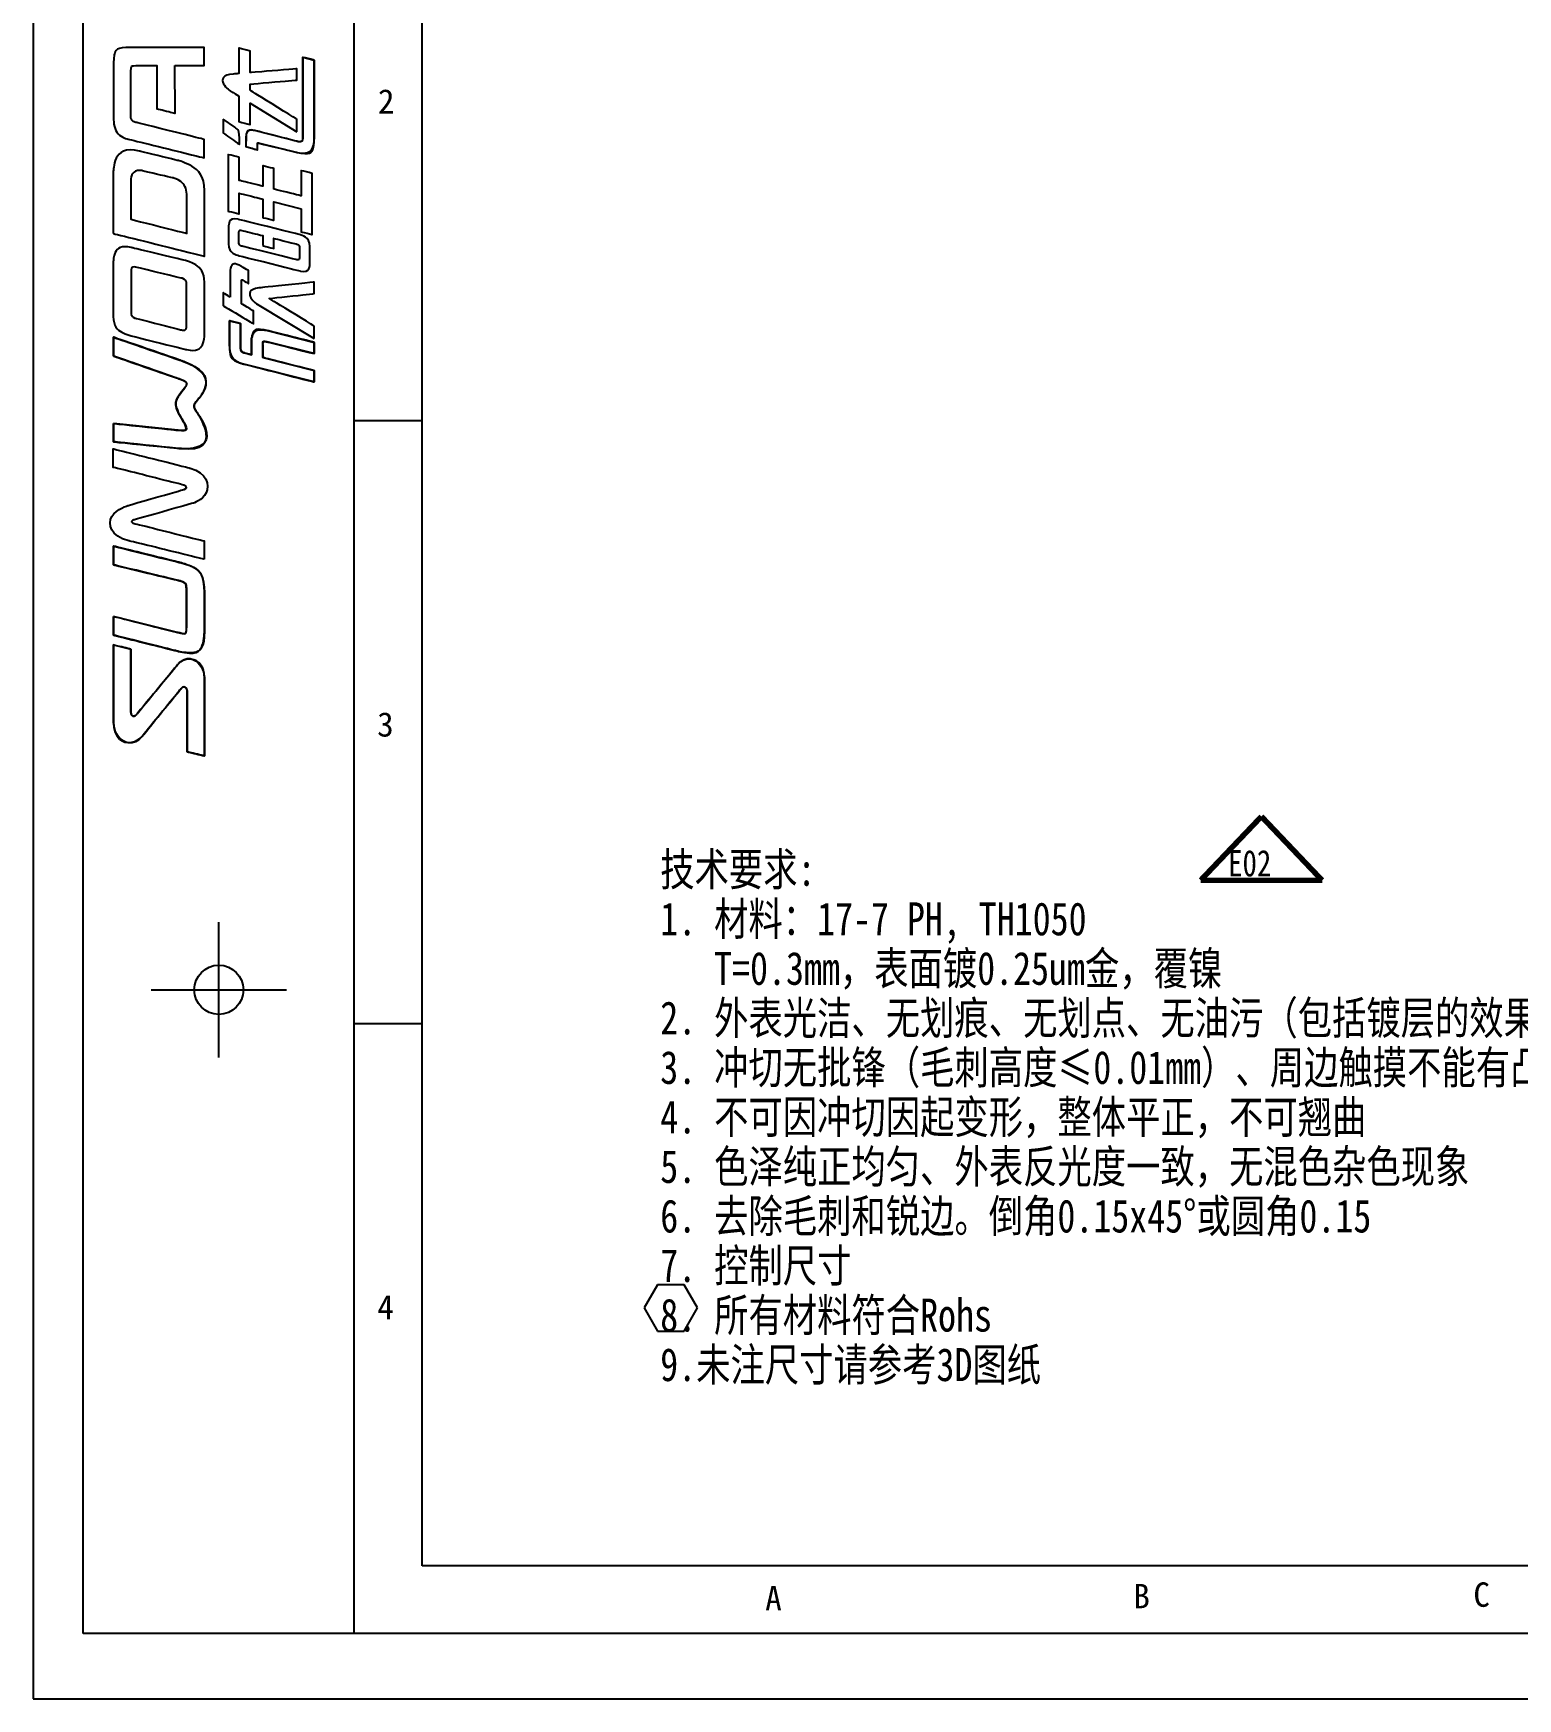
# Model space of a CAD drawing. Header units: millimetres. Extents: x 0 to 297, y 0 to 210.
# Drawn here: x 0 to 112.4, y 0 to 126.1 of the extents above; entities that cross this region are included whole.
import ezdxf

# ---------------------------------------------------------------- set-up
doc = ezdxf.new("R2010")
doc.units = ezdxf.units.MM
doc.header["$LTSCALE"] = 16.335
doc.layers.get('0').update_dxf_attribs({"linetype": 'CONTINUOUS'})
doc.styles.get("Standard").update_dxf_attribs({"font": 'txt', "width": 0.8})
doc.styles.add('TEXTSTYLE_2', font='txt')

# ---------------------------------------------------------------- blocks, each defined once
blk = doc.blocks.new('SYMBOL_0_BL0', base_point=(48.63, 36.58))
at = {"color": 2, "linetype": 'Continuous'}
for p, q in [((47.62, 38.33), (46.61, 36.58)), ((49.64, 38.33), (47.62, 38.33)), ((50.65, 36.58), (49.64, 38.33)), ((46.61, 36.58), (47.62, 34.83)), ((49.64, 34.83), (50.65, 36.58)), ((47.62, 34.83), (49.64, 34.83))]:
    blk.add_line(p, q, dxfattribs=at)
blk = doc.blocks.new('SYMBOL_12_BL1', base_point=(93.02, 64.39))
at = {"color": 6, "linetype": 'Continuous', "const_width": 0.415}
for points in [[(93.02, 66.81), (88.42, 61.98)], [(93.02, 66.81), (97.62, 61.97)], [(88.42, 61.98), (97.62, 61.97)]]:
    blk.add_lwpolyline(points, dxfattribs=at)
at = {"color": 2, "linetype": 'Continuous', "width": 0.8}
blk.add_text('E02', height=2, dxfattribs=at).set_placement((90.5, 62.27))

msp = doc.modelspace()

# ---------------------------------------------------------------- linework, layer by layer
at = {"color": 3, "linetype": 'Continuous'}
for p, q in [((0, 209.996), (0, 0)), ((3.787, 4.935), (3.787, 205.065)), ((24.314, 4.935), (24.314, 205.065)), ((29.445, 10.066), (29.445, 199.934)), ((24.314, 96.789), (29.445, 96.789)), ((24.314, 51.119), (29.445, 51.119)), ((288.075, 10.066), (29.445, 10.066)), ((293.207, 4.935), (3.787, 4.935)), ((0, 0), (296.995, 0))]:
    msp.add_line(p, q, dxfattribs=at)
at = {"color": 9, "linetype": 'Continuous'}
for p, q in [((20.409, 118.163), (20.411, 124.304)), ((20.411, 124.304), (21.274, 124.088)), ((21.274, 124.088), (21.272, 118.112)), ((20.001, 117.928), (16.848, 118.733)), ((16.11, 118.332), (16.109, 117.533)), ((16.109, 117.533), (16.972, 117.297)), ((16.972, 117.297), (16.972, 117.619)), ((17.126, 117.789), (20.018, 117.091)), ((14.855, 102.417), (14.855, 104.341)), ((14.855, 104.341), (15.694, 104.131)), ((15.694, 104.131), (15.694, 102.352)), ((16.816, 103.557), (16.815, 103.556)), ((17.705, 103.608), (17.688, 103.612)), ((17.711, 103.606), (21.281, 102.714)), ((14.855, 102.877), (14.856, 102.45)), ((15.694, 102.351), (15.694, 103.242)), ((16.523, 101.78), (16.523, 102.767)), ((16.535, 102.988), (16.535, 102.984)), ((17.38, 102.552), (17.38, 101.562)), ((17.617, 102.771), (17.625, 102.769)), ((21.281, 101.857), (17.619, 102.771)), ((21.281, 102.714), (21.281, 101.857)), ((14.886, 102.055), (14.886, 102.054)), ((15.764, 102.069), (15.764, 102.069)), ((21.281, 99.714), (15.949, 101.068)), ((16.01, 101.91), (16.523, 101.78)), ((16.523, 101.778), (16.022, 101.907)), ((16.523, 101.779), (16.523, 101.778)), ((17.38, 101.562), (17.379, 101.562)), ((17.38, 101.562), (21.281, 100.571)), ((21.281, 100.571), (19.331, 101.067)), ((21.017, 101.923), (21.281, 101.857)), ((21.281, 100.571), (21.281, 99.714))]:
    msp.add_line(p, q, dxfattribs=at)
at = {"color": 7, "linetype": 'Continuous'}
for p, q in [((14.05, 48.553), (14.05, 58.816)), ((8.919, 53.684), (19.182, 53.684))]:
    msp.add_line(p, q, dxfattribs=at)
msp.add_circle((14.05, 53.684), 1.866, dxfattribs=at)
at = {"color": 9, "linetype": 'Continuous'}
for centre, radius, start, end in [((17.173, 103.085), 0.594, 139.66225, 143.10064), ((17.128, 103.112), 0.544, 125.1894, 138.73923), ((17.173, 103.005), 0.659, 109.42874, 110.98401), ((17.235, 102.753), 0.919, 97.65823, 99.55478), ((17.254, 102.469), 1.204, 88.94531, 89.25315), ((17.172, 101.744), 1.934, 80.53766, 81.35141), ((17.869, 102.457), 3.014, 180.12889, 182.75688), ((17.567, 102.891), 1.036, 162.96495, 165.0366), ((17.35, 102.974), 0.803, 151.20528, 156.23547), ((17.8, 102.582), 0.418, 171.25697, 172.39567), ((17.505, 102.675), 0.106, 135.16788, 137.30472), ((17.507, 102.666), 0.115, 110.27504, 111.63489), ((16.956, 98.383), 4.438, 81.43358, 81.64686), ((15.836, 102.114), 0.936, 215.27188, 215.62811), ((15.858, 102.122), 0.958, 215.27416, 224.45046), ((15.924, 102.188), 1.051, 224.50347, 225.9352), ((15.977, 102.25), 1.133, 234.15961, 234.73105), ((16.076, 102.432), 1.34, 243.38865, 244.13305), ((16.047, 102.259), 0.341, 229.04092, 229.30282), ((16.059, 102.272), 0.359, 229.19612, 244.59426), ((16.1, 102.344), 0.442, 243.8035, 244.14204)]:
    msp.add_arc(centre, radius, start, end, dxfattribs=at)
at = {"color": 1, "linetype": 'Continuous'}
for points, knots in [([(10.728, 123.672), (10.728, 123.672), (10.742, 120.063), (10.742, 120.063), (10.742, 120.063), (10.742, 120.063), (9.365, 120.407), (9.365, 120.407), (9.365, 120.407), (9.365, 120.407), (9.35, 123.672), (9.35, 123.672), (9.35, 123.672), (9.35, 123.672), (7.851, 123.672), (7.851, 123.672), (7.851, 123.672), (7.558, 123.672), (7.392, 123.633), (7.392, 123.252), (7.392, 123.252), (7.392, 123.252), (7.392, 119.992), (7.392, 119.992), (7.392, 119.992), (7.392, 119.697), (7.416, 119.463), (7.766, 119.375), (7.766, 119.375), (7.766, 119.375), (12.953, 118.079), (12.953, 118.079), (12.953, 118.079), (12.953, 118.079), (12.953, 116.686), (12.953, 116.686), (12.953, 116.686), (12.953, 116.686), (7.154, 118.111), (7.154, 118.111), (7.154, 118.111), (6.228, 118.338), (6.072, 119.259), (6.072, 119.775), (6.072, 119.775), (6.072, 119.775), (6.072, 123.602), (6.072, 123.602), (6.072, 123.602), (6.072, 124.635), (6.326, 125.054), (7.363, 125.054), (7.363, 125.054), (7.363, 125.054), (12.953, 125.054), (12.953, 125.054), (12.953, 125.054), (12.953, 125.054), (12.953, 123.672), (12.953, 123.672), (12.953, 123.672), (12.953, 123.672), (10.728, 123.672), (10.728, 123.672)], [0, 0, 0, 0, 0.0625, 0.0625, 0.0625, 0.09375, 0.125, 0.125, 0.125, 0.15625, 0.1875, 0.1875, 0.1875, 0.21875, 0.25, 0.25, 0.25, 0.28125, 0.3125, 0.3125, 0.3125, 0.34375, 0.375, 0.375, 0.375, 0.40625, 0.4375, 0.4375, 0.4375, 0.46875, 0.5, 0.5, 0.5, 0.53125, 0.5625, 0.5625, 0.5625, 0.59375, 0.625, 0.625, 0.625, 0.65625, 0.6875, 0.6875, 0.6875, 0.71875, 0.75, 0.75, 0.75, 0.78125, 0.8125, 0.8125, 0.8125, 0.84375, 0.875, 0.875, 0.875, 0.90625, 0.9375, 0.9375, 0.9375, 0.96875, 1, 1, 1, 1]), ([(6.059, 110.957), (6.059, 110.957), (6.059, 115.654), (6.059, 115.654), (6.059, 115.654), (6.059, 116.745), (6.959, 117.459), (8.049, 117.193), (8.049, 117.193), (8.049, 117.193), (10.967, 116.48), (10.967, 116.48), (10.967, 116.48), (12.056, 116.215), (12.957, 115.31), (12.957, 114.219), (12.957, 114.219), (12.957, 114.219), (12.957, 109.234), (12.957, 109.234), (12.957, 109.234), (12.957, 109.234), (6.059, 110.957), (6.059, 110.957)], [0, 0, 0, 0, 0.1666667, 0.1666667, 0.1666667, 0.25, 0.3333333, 0.3333333, 0.3333333, 0.4166667, 0.5, 0.5, 0.5, 0.5833333, 0.6666667, 0.6666667, 0.6666667, 0.75, 0.8333333, 0.8333333, 0.8333333, 0.9166667, 1, 1, 1, 1]), ([(7.391, 115.093), (7.391, 115.536), (7.757, 115.821), (8.2, 115.718), (8.2, 115.718), (8.2, 115.718), (10.604, 115.16), (10.604, 115.16), (10.604, 115.16), (11.21, 115.02), (11.625, 114.377), (11.625, 113.935), (11.625, 113.935), (11.625, 113.935), (11.625, 110.966), (11.625, 110.966), (11.625, 110.966), (11.625, 110.966), (7.391, 112.032), (7.391, 112.032), (7.391, 112.032), (7.391, 112.032), (7.391, 115.093), (7.391, 115.093)], [0, 0, 0, 0, 0.1666667, 0.1666667, 0.1666667, 0.25, 0.3333333, 0.3333333, 0.3333333, 0.4166667, 0.5, 0.5, 0.5, 0.5833333, 0.6666667, 0.6666667, 0.6666667, 0.75, 0.8333333, 0.8333333, 0.8333333, 0.9166667, 1, 1, 1, 1]), ([(6.061, 104.681), (6.061, 104.681), (6.061, 108.853), (6.061, 108.853), (6.061, 108.853), (6.061, 109.595), (6.668, 110.07), (7.409, 109.892), (7.409, 109.892), (7.409, 109.892), (11.611, 108.888), (11.611, 108.888), (11.611, 108.888), (12.353, 108.711), (12.959, 108.012), (12.959, 107.27), (12.959, 107.27), (12.959, 107.27), (12.959, 103.203), (12.959, 103.203), (12.959, 103.203), (12.959, 102.462), (12.353, 101.98), (11.611, 102.164), (11.611, 102.164), (11.611, 102.164), (7.409, 103.209), (7.409, 103.209), (7.409, 103.209), (6.667, 103.393), (6.061, 103.939), (6.061, 104.681)], [0, 0, 0, 0, 0.125, 0.125, 0.125, 0.1875, 0.25, 0.25, 0.25, 0.3125, 0.375, 0.375, 0.375, 0.4375, 0.5, 0.5, 0.5, 0.5625, 0.625, 0.625, 0.625, 0.6875, 0.75, 0.75, 0.75, 0.8125, 0.875, 0.875, 0.875, 0.9375, 1, 1, 1, 1]), ([(7.409, 104.955), (7.409, 104.955), (7.409, 108.146), (7.409, 108.146), (7.409, 108.146), (7.409, 108.334), (7.563, 108.455), (7.751, 108.41), (7.751, 108.41), (7.751, 108.41), (11.27, 107.562), (11.27, 107.562), (11.27, 107.562), (11.457, 107.517), (11.612, 107.329), (11.612, 107.141), (11.612, 107.141), (11.612, 107.141), (11.612, 103.91), (11.612, 103.91), (11.612, 103.91), (11.612, 103.722), (11.458, 103.599), (11.27, 103.646), (11.27, 103.646), (11.27, 103.646), (7.751, 104.535), (7.751, 104.535), (7.751, 104.535), (7.563, 104.582), (7.409, 104.767), (7.409, 104.955)], [0, 0, 0, 0, 0.125, 0.125, 0.125, 0.1875, 0.25, 0.25, 0.25, 0.3125, 0.375, 0.375, 0.375, 0.4375, 0.5, 0.5, 0.5, 0.5625, 0.625, 0.625, 0.625, 0.6875, 0.75, 0.75, 0.75, 0.8125, 0.875, 0.875, 0.875, 0.9375, 1, 1, 1, 1]), ([(6.07, 96.571), (6.07, 96.571), (10.94, 96.06), (10.94, 96.06), (10.94, 96.06), (11.369, 96.015), (11.752, 96.039), (11.414, 96.63), (11.414, 96.63), (11.414, 96.63), (11.057, 97.256), (11.057, 97.256), (11.057, 97.256), (10.784, 97.734), (10.746, 98.297), (11.012, 98.657), (11.012, 98.657), (11.012, 98.657), (11.481, 99.292), (11.481, 99.292), (11.481, 99.292), (11.704, 99.593), (11.583, 99.759), (11.066, 99.939), (11.066, 99.939), (11.066, 99.939), (6.07, 101.681), (6.07, 101.681), (6.07, 101.681), (6.07, 101.681), (6.07, 103.101), (6.07, 103.101), (6.07, 103.101), (6.07, 103.101), (11.262, 101.314), (11.262, 101.314), (11.262, 101.314), (12.904, 100.749), (13.359, 99.463), (12.633, 98.586), (12.633, 98.586), (12.633, 98.586), (12.319, 98.206), (12.319, 98.206), (12.319, 98.206), (12.165, 98.019), (12.138, 97.794), (12.33, 97.502), (12.33, 97.502), (12.33, 97.502), (12.586, 97.113), (12.586, 97.113), (12.586, 97.113), (13.459, 95.782), (12.894, 94.493), (11.185, 94.666), (11.185, 94.666), (11.185, 94.666), (6.07, 95.184), (6.07, 95.184), (6.07, 95.184), (6.07, 95.184), (6.07, 96.571), (6.07, 96.571)], [0, 0, 0, 0, 0.0625, 0.0625, 0.0625, 0.09375, 0.125, 0.125, 0.125, 0.15625, 0.1875, 0.1875, 0.1875, 0.21875, 0.25, 0.25, 0.25, 0.28125, 0.3125, 0.3125, 0.3125, 0.34375, 0.375, 0.375, 0.375, 0.40625, 0.4375, 0.4375, 0.4375, 0.46875, 0.5, 0.5, 0.5, 0.53125, 0.5625, 0.5625, 0.5625, 0.59375, 0.625, 0.625, 0.625, 0.65625, 0.6875, 0.6875, 0.6875, 0.71875, 0.75, 0.75, 0.75, 0.78125, 0.8125, 0.8125, 0.8125, 0.84375, 0.875, 0.875, 0.875, 0.90625, 0.9375, 0.9375, 0.9375, 0.96875, 1, 1, 1, 1]), ([(6.07, 96.571), (6.07, 96.571), (6.07, 95.184), (6.07, 95.184), (6.07, 95.184), (6.07, 95.184), (11.185, 94.666), (11.185, 94.666), (11.185, 94.666), (12.894, 94.493), (13.459, 95.782), (12.586, 97.113), (12.586, 97.113), (12.586, 97.113), (12.33, 97.502), (12.33, 97.502), (12.33, 97.502), (12.138, 97.794), (12.165, 98.019), (12.319, 98.206), (12.319, 98.206), (12.319, 98.206), (12.633, 98.586), (12.633, 98.586), (12.633, 98.586), (13.359, 99.463), (12.904, 100.749), (11.262, 101.314), (11.262, 101.314), (11.262, 101.314), (6.07, 103.101), (6.07, 103.101), (6.07, 103.101), (6.07, 103.101), (6.07, 101.681), (6.07, 101.681), (6.07, 101.681), (6.07, 101.681), (11.066, 99.939), (11.066, 99.939), (11.066, 99.939), (11.583, 99.759), (11.704, 99.593), (11.481, 99.292), (11.481, 99.292), (11.481, 99.292), (11.012, 98.657), (11.012, 98.657), (11.012, 98.657), (10.746, 98.297), (10.784, 97.734), (11.057, 97.256), (11.057, 97.256), (11.057, 97.256), (11.414, 96.63), (11.414, 96.63), (11.414, 96.63), (11.752, 96.039), (11.369, 96.015), (10.94, 96.06), (10.94, 96.06), (10.94, 96.06), (6.07, 96.571), (6.07, 96.571)], [0, 0, 0, 0, 0.0625, 0.0625, 0.0625, 0.09375, 0.125, 0.125, 0.125, 0.15625, 0.1875, 0.1875, 0.1875, 0.21875, 0.25, 0.25, 0.25, 0.28125, 0.3125, 0.3125, 0.3125, 0.34375, 0.375, 0.375, 0.375, 0.40625, 0.4375, 0.4375, 0.4375, 0.46875, 0.5, 0.5, 0.5, 0.53125, 0.5625, 0.5625, 0.5625, 0.59375, 0.625, 0.625, 0.625, 0.65625, 0.6875, 0.6875, 0.6875, 0.71875, 0.75, 0.75, 0.75, 0.78125, 0.8125, 0.8125, 0.8125, 0.84375, 0.875, 0.875, 0.875, 0.90625, 0.9375, 0.9375, 0.9375, 0.96875, 1, 1, 1, 1]), ([(12.953, 86.284), (12.953, 86.284), (12.953, 87.671), (12.953, 87.671), (12.953, 87.671), (12.953, 87.671), (7.599, 89.011), (7.599, 89.011), (7.599, 89.011), (7.408, 89.058), (7.428, 89.213), (7.606, 89.263), (7.606, 89.263), (7.606, 89.263), (12.09, 90.529), (12.09, 90.529), (12.09, 90.529), (13.562, 90.945), (13.162, 92.866), (11.871, 93.19), (11.871, 93.19), (11.871, 93.19), (6.055, 94.652), (6.055, 94.652), (6.055, 94.652), (6.055, 94.652), (6.055, 93.249), (6.055, 93.249), (6.055, 93.249), (6.055, 93.249), (11.403, 91.902), (11.403, 91.902), (11.403, 91.902), (11.561, 91.862), (11.664, 91.648), (11.435, 91.583), (11.435, 91.583), (11.435, 91.583), (7.199, 90.367), (7.199, 90.367), (7.199, 90.367), (5.386, 89.847), (5.833, 88.032), (7.235, 87.688), (7.235, 87.688), (7.235, 87.688), (12.953, 86.284), (12.953, 86.284)], [0, 0, 0, 0, 0.0833333, 0.0833333, 0.0833333, 0.125, 0.1666667, 0.1666667, 0.1666667, 0.2083333, 0.25, 0.25, 0.25, 0.2916667, 0.3333333, 0.3333333, 0.3333333, 0.375, 0.4166667, 0.4166667, 0.4166667, 0.4583333, 0.5, 0.5, 0.5, 0.5416667, 0.5833333, 0.5833333, 0.5833333, 0.625, 0.6666667, 0.6666667, 0.6666667, 0.7083333, 0.75, 0.75, 0.75, 0.7916667, 0.8333333, 0.8333333, 0.8333333, 0.875, 0.9166667, 0.9166667, 0.9166667, 0.9583333, 1, 1, 1, 1]), ([(12.953, 86.284), (12.953, 86.284), (12.953, 87.671), (12.953, 87.671), (12.953, 87.671), (12.953, 87.671), (7.599, 89.011), (7.599, 89.011), (7.599, 89.011), (7.408, 89.058), (7.428, 89.213), (7.606, 89.263), (7.606, 89.263), (7.606, 89.263), (12.09, 90.529), (12.09, 90.529), (12.09, 90.529), (13.562, 90.945), (13.162, 92.866), (11.871, 93.19), (11.871, 93.19), (11.871, 93.19), (6.055, 94.652), (6.055, 94.652), (6.055, 94.652), (6.055, 94.652), (6.055, 93.249), (6.055, 93.249), (6.055, 93.249), (6.055, 93.249), (11.403, 91.902), (11.403, 91.902), (11.403, 91.902), (11.561, 91.862), (11.664, 91.648), (11.435, 91.583), (11.435, 91.583), (11.435, 91.583), (7.199, 90.367), (7.199, 90.367), (7.199, 90.367), (5.386, 89.847), (5.833, 88.032), (7.235, 87.688), (7.235, 87.688), (7.235, 87.688), (12.953, 86.284), (12.953, 86.284)], [0, 0, 0, 0, 0.0833333, 0.0833333, 0.0833333, 0.125, 0.1666667, 0.1666667, 0.1666667, 0.2083333, 0.25, 0.25, 0.25, 0.2916667, 0.3333333, 0.3333333, 0.3333333, 0.375, 0.4166667, 0.4166667, 0.4166667, 0.4583333, 0.5, 0.5, 0.5, 0.5416667, 0.5833333, 0.5833333, 0.5833333, 0.625, 0.6666667, 0.6666667, 0.6666667, 0.7083333, 0.75, 0.75, 0.75, 0.7916667, 0.8333333, 0.8333333, 0.8333333, 0.875, 0.9166667, 0.9166667, 0.9166667, 0.9583333, 1, 1, 1, 1]), ([(6.07, 81.965), (6.07, 81.965), (10.915, 80.752), (10.915, 80.752), (10.915, 80.752), (11.532, 80.598), (11.598, 80.649), (11.598, 81.264), (11.598, 81.264), (11.598, 81.264), (11.598, 83.977), (11.598, 83.977), (11.598, 83.977), (11.598, 84.394), (11.495, 84.556), (10.975, 84.682), (10.975, 84.682), (10.975, 84.682), (6.07, 85.873), (6.07, 85.873), (6.07, 85.873), (6.07, 85.873), (6.07, 87.281), (6.07, 87.281), (6.07, 87.281), (6.07, 87.281), (11.125, 86.033), (11.125, 86.033), (11.125, 86.033), (12.293, 85.745), (12.962, 85.072), (12.962, 83.801), (12.962, 83.801), (12.962, 83.801), (12.962, 80.841), (12.962, 80.841), (12.962, 80.841), (12.962, 79.603), (12.32, 78.982), (11.005, 79.31), (11.005, 79.31), (11.005, 79.31), (6.07, 80.544), (6.07, 80.544), (6.07, 80.544), (6.07, 80.544), (6.07, 81.965), (6.07, 81.965)], [0, 0, 0, 0, 0.0833333, 0.0833333, 0.0833333, 0.125, 0.1666667, 0.1666667, 0.1666667, 0.2083333, 0.25, 0.25, 0.25, 0.2916667, 0.3333333, 0.3333333, 0.3333333, 0.375, 0.4166667, 0.4166667, 0.4166667, 0.4583333, 0.5, 0.5, 0.5, 0.5416667, 0.5833333, 0.5833333, 0.5833333, 0.625, 0.6666667, 0.6666667, 0.6666667, 0.7083333, 0.75, 0.75, 0.75, 0.7916667, 0.8333333, 0.8333333, 0.8333333, 0.875, 0.9166667, 0.9166667, 0.9166667, 0.9583333, 1, 1, 1, 1]), ([(6.07, 81.965), (6.07, 81.965), (6.07, 80.544), (6.07, 80.544), (6.07, 80.544), (6.07, 80.544), (11.005, 79.31), (11.005, 79.31), (11.005, 79.31), (12.32, 78.982), (12.962, 79.603), (12.962, 80.841), (12.962, 80.841), (12.962, 80.841), (12.962, 83.801), (12.962, 83.801), (12.962, 83.801), (12.962, 85.072), (12.293, 85.745), (11.125, 86.033), (11.125, 86.033), (11.125, 86.033), (6.07, 87.281), (6.07, 87.281), (6.07, 87.281), (6.07, 87.281), (6.07, 85.873), (6.07, 85.873), (6.07, 85.873), (6.07, 85.873), (10.975, 84.682), (10.975, 84.682), (10.975, 84.682), (11.495, 84.556), (11.598, 84.394), (11.598, 83.977), (11.598, 83.977), (11.598, 83.977), (11.598, 81.264), (11.598, 81.264), (11.598, 81.264), (11.598, 80.649), (11.532, 80.598), (10.915, 80.752), (10.915, 80.752), (10.915, 80.752), (6.07, 81.965), (6.07, 81.965)], [0, 0, 0, 0, 0.0833333, 0.0833333, 0.0833333, 0.125, 0.1666667, 0.1666667, 0.1666667, 0.2083333, 0.25, 0.25, 0.25, 0.2916667, 0.3333333, 0.3333333, 0.3333333, 0.375, 0.4166667, 0.4166667, 0.4166667, 0.4583333, 0.5, 0.5, 0.5, 0.5416667, 0.5833333, 0.5833333, 0.5833333, 0.625, 0.6666667, 0.6666667, 0.6666667, 0.7083333, 0.75, 0.75, 0.75, 0.7916667, 0.8333333, 0.8333333, 0.8333333, 0.875, 0.9166667, 0.9166667, 0.9166667, 0.9583333, 1, 1, 1, 1]), ([(7.392, 79.478), (7.392, 79.478), (7.392, 74.756), (7.392, 74.756), (7.392, 74.756), (7.392, 74.435), (7.657, 74.337), (7.813, 74.526), (7.813, 74.526), (7.813, 74.526), (10.963, 78.346), (10.963, 78.346), (10.963, 78.346), (11.55, 79.057), (12.981, 78.46), (12.962, 77.23), (12.962, 77.23), (12.962, 77.23), (12.962, 71.393), (12.962, 71.393), (12.962, 71.393), (12.962, 71.393), (11.642, 71.713), (11.642, 71.713), (11.642, 71.713), (11.642, 71.713), (11.642, 76.318), (11.642, 76.318), (11.642, 76.318), (11.642, 76.536), (11.376, 76.721), (11.203, 76.508), (11.203, 76.508), (11.203, 76.508), (8.223, 72.855), (8.223, 72.855), (8.223, 72.855), (7.599, 72.091), (6.072, 72.615), (6.072, 74.035), (6.072, 74.035), (6.072, 74.035), (6.072, 79.797), (6.072, 79.797), (6.072, 79.797), (6.072, 79.797), (7.392, 79.478), (7.392, 79.478)], [0, 0, 0, 0, 0.0833333, 0.0833333, 0.0833333, 0.125, 0.1666667, 0.1666667, 0.1666667, 0.2083333, 0.25, 0.25, 0.25, 0.2916667, 0.3333333, 0.3333333, 0.3333333, 0.375, 0.4166667, 0.4166667, 0.4166667, 0.4583333, 0.5, 0.5, 0.5, 0.5416667, 0.5833333, 0.5833333, 0.5833333, 0.625, 0.6666667, 0.6666667, 0.6666667, 0.7083333, 0.75, 0.75, 0.75, 0.7916667, 0.8333333, 0.8333333, 0.8333333, 0.875, 0.9166667, 0.9166667, 0.9166667, 0.9583333, 1, 1, 1, 1]), ([(7.392, 79.478), (7.392, 79.478), (6.072, 79.797), (6.072, 79.797), (6.072, 79.797), (6.072, 79.797), (6.072, 74.035), (6.072, 74.035), (6.072, 74.035), (6.072, 72.615), (7.599, 72.091), (8.223, 72.855), (8.223, 72.855), (8.223, 72.855), (11.203, 76.508), (11.203, 76.508), (11.203, 76.508), (11.376, 76.721), (11.642, 76.536), (11.642, 76.318), (11.642, 76.318), (11.642, 76.318), (11.642, 71.713), (11.642, 71.713), (11.642, 71.713), (11.642, 71.713), (12.962, 71.393), (12.962, 71.393), (12.962, 71.393), (12.962, 71.393), (12.962, 77.23), (12.962, 77.23), (12.962, 77.23), (12.981, 78.46), (11.55, 79.057), (10.963, 78.346), (10.963, 78.346), (10.963, 78.346), (7.813, 74.526), (7.813, 74.526), (7.813, 74.526), (7.657, 74.337), (7.392, 74.435), (7.392, 74.756), (7.392, 74.756), (7.392, 74.756), (7.392, 79.478), (7.392, 79.478)], [0, 0, 0, 0, 0.0833333, 0.0833333, 0.0833333, 0.125, 0.1666667, 0.1666667, 0.1666667, 0.2083333, 0.25, 0.25, 0.25, 0.2916667, 0.3333333, 0.3333333, 0.3333333, 0.375, 0.4166667, 0.4166667, 0.4166667, 0.4583333, 0.5, 0.5, 0.5, 0.5416667, 0.5833333, 0.5833333, 0.5833333, 0.625, 0.6666667, 0.6666667, 0.6666667, 0.7083333, 0.75, 0.75, 0.75, 0.7916667, 0.8333333, 0.8333333, 0.8333333, 0.875, 0.9166667, 0.9166667, 0.9166667, 0.9583333, 1, 1, 1, 1])]:
    msp.add_open_spline(points, degree=3, knots=knots, dxfattribs=at)
at = {"color": 9, "linetype": 'Continuous'}
for points, knots in [([(19.952, 118.659), (19.952, 118.659), (16.426, 120.835), (16.426, 120.835), (16.426, 120.835), (16.426, 120.835), (16.426, 119.214), (16.426, 119.214), (16.426, 119.214), (16.426, 119.214), (15.563, 119.433), (15.563, 119.433), (15.563, 119.433), (15.563, 119.433), (15.563, 121.369), (15.563, 121.369), (15.563, 121.369), (15.563, 121.369), (14.983, 121.724), (14.983, 121.724), (14.983, 121.724), (14.137, 122.23), (14.339, 122.999), (15.131, 123.033), (15.131, 123.033), (15.131, 123.033), (15.563, 123.069), (15.563, 123.069), (15.563, 123.069), (15.563, 123.069), (15.563, 124.995), (15.563, 124.995), (15.563, 124.995), (15.563, 124.995), (16.426, 124.776), (16.426, 124.776), (16.426, 124.776), (16.426, 124.776), (16.426, 123.139), (16.426, 123.139), (16.426, 123.139), (16.426, 123.139), (19.952, 123.425), (19.952, 123.425), (19.952, 123.425), (19.952, 123.425), (19.952, 122.574), (19.952, 122.574), (19.952, 122.574), (19.952, 122.574), (16.426, 122.271), (16.426, 122.271), (16.426, 122.271), (16.426, 122.271), (16.426, 121.8), (16.426, 121.8), (16.426, 121.8), (16.426, 121.8), (19.952, 119.615), (19.952, 119.615), (19.952, 119.615), (19.952, 119.615), (19.952, 118.659), (19.952, 118.659)], [0, 0, 0, 0, 0.0625, 0.0625, 0.0625, 0.09375, 0.125, 0.125, 0.125, 0.15625, 0.1875, 0.1875, 0.1875, 0.21875, 0.25, 0.25, 0.25, 0.28125, 0.3125, 0.3125, 0.3125, 0.34375, 0.375, 0.375, 0.375, 0.40625, 0.4375, 0.4375, 0.4375, 0.46875, 0.5, 0.5, 0.5, 0.53125, 0.5625, 0.5625, 0.5625, 0.59375, 0.625, 0.625, 0.625, 0.65625, 0.6875, 0.6875, 0.6875, 0.71875, 0.75, 0.75, 0.75, 0.78125, 0.8125, 0.8125, 0.8125, 0.84375, 0.875, 0.875, 0.875, 0.90625, 0.9375, 0.9375, 0.9375, 0.96875, 1, 1, 1, 1]), ([(21.274, 124.088), (21.274, 124.088), (21.272, 118.112), (21.272, 118.112), (21.272, 118.112), (21.272, 117.313), (20.97, 116.862), (19.963, 117.103), (19.963, 117.103), (19.963, 117.103), (17.226, 117.76), (17.226, 117.76), (17.226, 117.76), (17.122, 117.785), (16.972, 117.876), (16.972, 117.618), (16.972, 117.618), (16.972, 117.618), (16.972, 117.297), (16.972, 117.297), (16.972, 117.297), (16.972, 117.297), (16.109, 117.533), (16.109, 117.533), (16.109, 117.533), (16.109, 117.533), (16.109, 118.301), (16.109, 118.301), (16.109, 118.301), (16.109, 118.927), (16.642, 118.788), (17.003, 118.695), (17.003, 118.695), (17.003, 118.695), (20.029, 117.921), (20.029, 117.921), (20.029, 117.921), (20.263, 117.861), (20.409, 117.953), (20.409, 118.171), (20.409, 118.171), (20.409, 118.171), (20.411, 124.304), (20.411, 124.304), (20.411, 124.304), (20.411, 124.304), (21.274, 124.088), (21.274, 124.088)], [0, 0, 0, 0, 0.0833333, 0.0833333, 0.0833333, 0.125, 0.1666667, 0.1666667, 0.1666667, 0.2083333, 0.25, 0.25, 0.25, 0.2916667, 0.3333333, 0.3333333, 0.3333333, 0.375, 0.4166667, 0.4166667, 0.4166667, 0.4583333, 0.5, 0.5, 0.5, 0.5416667, 0.5833333, 0.5833333, 0.5833333, 0.625, 0.6666667, 0.6666667, 0.6666667, 0.7083333, 0.75, 0.75, 0.75, 0.7916667, 0.8333333, 0.8333333, 0.8333333, 0.875, 0.9166667, 0.9166667, 0.9166667, 0.9583333, 1, 1, 1, 1]), ([(14.373, 119.61), (14.373, 119.61), (15.253, 119.003), (15.253, 119.003), (15.253, 119.003), (15.54, 118.805), (15.606, 118.64), (15.606, 118.164), (15.606, 118.164), (15.606, 118.164), (15.606, 117.714), (15.606, 117.714), (15.606, 117.714), (15.606, 117.714), (14.373, 118.574), (14.373, 118.574), (14.373, 118.574), (14.373, 118.574), (14.373, 119.61), (14.373, 119.61)], [0, 0, 0, 0, 0.2, 0.2, 0.2, 0.3, 0.4, 0.4, 0.4, 0.5, 0.6, 0.6, 0.6, 0.7, 0.8, 0.8, 0.8, 0.9, 1, 1, 1, 1]), ([(16.848, 118.733), (16.795, 118.744), (16.616, 118.782), (16.311, 118.798), (16.123, 118.546), (16.114, 118.395), (16.11, 118.332)], [0, 0, 0, 0, 0.1640842, 0.5511166, 0.8112372, 1, 1, 1, 1]), ([(16.972, 117.619), (16.972, 117.661), (16.972, 117.726), (17.037, 117.804), (17.089, 117.794), (17.117, 117.788)], [0, 0, 0, 0, 0.4594171, 0.7047605, 1, 1, 1, 1]), ([(20.409, 118.163), (20.395, 118.085), (20.37, 117.944), (20.157, 117.887), (20.04, 117.915), (19.98, 117.929)], [0, 0, 0, 0, 0.3731437, 0.6779897, 1, 1, 1, 1]), ([(20.018, 117.091), (20.18, 117.061), (20.504, 117), (21.048, 117.151), (21.259, 117.652), (21.268, 117.975), (21.272, 118.112)], [0, 0, 0, 0, 0.2515072, 0.5031134, 0.7887434, 1, 1, 1, 1]), ([(20.293, 112.833), (20.293, 112.833), (18.205, 113.355), (18.205, 113.355), (18.205, 113.355), (18.205, 113.355), (18.205, 111.958), (18.205, 111.958), (18.205, 111.958), (18.205, 111.958), (17.374, 112.166), (17.374, 112.166), (17.374, 112.166), (17.374, 112.166), (17.374, 113.563), (17.374, 113.563), (17.374, 113.563), (17.374, 113.563), (15.6, 114.007), (15.6, 114.007), (15.6, 114.007), (15.6, 114.007), (15.6, 112.441), (15.6, 112.441), (15.6, 112.441), (15.6, 112.441), (14.769, 112.649), (14.769, 112.649), (14.769, 112.649), (14.769, 112.649), (14.769, 116.931), (14.769, 116.931), (14.769, 116.931), (14.769, 116.931), (15.6, 116.723), (15.6, 116.723), (15.6, 116.723), (15.6, 116.723), (15.6, 114.978), (15.6, 114.978), (15.6, 114.978), (15.6, 114.978), (17.374, 114.535), (17.374, 114.535), (17.374, 114.535), (17.374, 114.535), (17.374, 116.091), (17.374, 116.091), (17.374, 116.091), (17.374, 116.091), (18.205, 115.883), (18.205, 115.883), (18.205, 115.883), (18.205, 115.883), (18.205, 114.327), (18.205, 114.327), (18.205, 114.327), (18.205, 114.327), (20.293, 113.805), (20.293, 113.805), (20.293, 113.805), (20.293, 113.805), (20.293, 115.721), (20.293, 115.721), (20.293, 115.721), (20.293, 115.721), (21.124, 115.513), (21.124, 115.513), (21.124, 115.513), (21.124, 115.513), (21.124, 110.878), (21.124, 110.878), (21.124, 110.878), (21.124, 110.878), (20.293, 111.086), (20.293, 111.086), (20.293, 111.086), (20.293, 111.086), (20.293, 112.833), (20.293, 112.833)], [0, 0, 0, 0, 0.05, 0.05, 0.05, 0.075, 0.1, 0.1, 0.1, 0.125, 0.15, 0.15, 0.15, 0.175, 0.2, 0.2, 0.2, 0.225, 0.25, 0.25, 0.25, 0.275, 0.3, 0.3, 0.3, 0.325, 0.35, 0.35, 0.35, 0.375, 0.4, 0.4, 0.4, 0.425, 0.45, 0.45, 0.45, 0.475, 0.5, 0.5, 0.5, 0.525, 0.55, 0.55, 0.55, 0.575, 0.6, 0.6, 0.6, 0.625, 0.65, 0.65, 0.65, 0.675, 0.7, 0.7, 0.7, 0.725, 0.75, 0.75, 0.75, 0.775, 0.8, 0.8, 0.8, 0.825, 0.85, 0.85, 0.85, 0.875, 0.9, 0.9, 0.9, 0.925, 0.95, 0.95, 0.95, 0.975, 1, 1, 1, 1]), ([(14.789, 110.176), (14.789, 110.176), (14.789, 111.516), (14.789, 111.516), (14.789, 111.516), (14.789, 111.9), (15.103, 112.136), (15.487, 112.04), (15.487, 112.04), (15.487, 112.04), (20.247, 110.849), (20.247, 110.849), (20.247, 110.849), (20.631, 110.753), (20.945, 110.36), (20.945, 109.977), (20.945, 109.977), (20.945, 109.977), (20.945, 108.637), (20.945, 108.637), (20.945, 108.637), (20.945, 108.254), (20.631, 108.017), (20.247, 108.113), (20.247, 108.113), (20.247, 108.113), (15.487, 109.304), (15.487, 109.304), (15.487, 109.304), (15.103, 109.4), (14.789, 109.793), (14.789, 110.176)], [0, 0, 0, 0, 0.125, 0.125, 0.125, 0.1875, 0.25, 0.25, 0.25, 0.3125, 0.375, 0.375, 0.375, 0.4375, 0.5, 0.5, 0.5, 0.5625, 0.625, 0.625, 0.625, 0.6875, 0.75, 0.75, 0.75, 0.8125, 0.875, 0.875, 0.875, 0.9375, 1, 1, 1, 1]), ([(17.374, 110.039), (17.374, 110.039), (17.374, 110.799), (17.374, 110.799), (17.374, 110.799), (17.374, 110.799), (15.767, 111.201), (15.767, 111.201), (15.767, 111.201), (15.661, 111.227), (15.573, 111.162), (15.573, 111.055), (15.573, 111.055), (15.573, 111.055), (15.573, 110.25), (15.573, 110.25), (15.573, 110.25), (15.573, 110.144), (15.661, 110.035), (15.767, 110.008), (15.767, 110.008), (15.767, 110.008), (19.966, 108.958), (19.966, 108.958), (19.966, 108.958), (20.073, 108.931), (20.16, 108.997), (20.16, 109.103), (20.16, 109.103), (20.16, 109.103), (20.16, 109.908), (20.16, 109.908), (20.16, 109.908), (20.16, 110.014), (20.073, 110.124), (19.966, 110.151), (19.966, 110.151), (19.966, 110.151), (18.205, 110.591), (18.205, 110.591), (18.205, 110.591), (18.205, 110.591), (18.205, 109.829), (18.205, 109.829), (18.205, 109.829), (18.205, 109.829), (17.374, 110.039), (17.374, 110.039)], [0, 0, 0, 0, 0.0833333, 0.0833333, 0.0833333, 0.125, 0.1666667, 0.1666667, 0.1666667, 0.2083333, 0.25, 0.25, 0.25, 0.2916667, 0.3333333, 0.3333333, 0.3333333, 0.375, 0.4166667, 0.4166667, 0.4166667, 0.4583333, 0.5, 0.5, 0.5, 0.5416667, 0.5833333, 0.5833333, 0.5833333, 0.625, 0.6666667, 0.6666667, 0.6666667, 0.7083333, 0.75, 0.75, 0.75, 0.7916667, 0.8333333, 0.8333333, 0.8333333, 0.875, 0.9166667, 0.9166667, 0.9166667, 0.9583333, 1, 1, 1, 1]), ([(14.912, 106.147), (14.912, 106.147), (14.912, 108.004), (14.912, 108.004), (14.912, 108.004), (14.912, 108.571), (15.24, 108.768), (15.765, 108.456), (15.765, 108.456), (15.765, 108.456), (16.29, 108.145), (16.29, 108.145), (16.29, 108.145), (16.29, 108.145), (16.29, 107.171), (16.29, 107.171), (16.29, 107.171), (16.29, 107.171), (15.922, 107.398), (15.922, 107.398), (15.922, 107.398), (15.835, 107.451), (15.769, 107.477), (15.769, 107.36), (15.769, 107.36), (15.769, 107.36), (15.769, 105.634), (15.769, 105.634), (15.769, 105.634), (15.769, 105.634), (16.679, 105.089), (16.679, 105.089), (16.679, 105.089), (16.679, 105.089), (16.679, 104.117), (16.679, 104.117), (16.679, 104.117), (16.679, 104.117), (14.378, 105.495), (14.378, 105.495), (14.378, 105.495), (14.378, 105.495), (14.378, 106.467), (14.378, 106.467), (14.378, 106.467), (14.378, 106.467), (14.912, 106.147), (14.912, 106.147)], [0, 0, 0, 0, 0.0833333, 0.0833333, 0.0833333, 0.125, 0.1666667, 0.1666667, 0.1666667, 0.2083333, 0.25, 0.25, 0.25, 0.2916667, 0.3333333, 0.3333333, 0.3333333, 0.375, 0.4166667, 0.4166667, 0.4166667, 0.4583333, 0.5, 0.5, 0.5, 0.5416667, 0.5833333, 0.5833333, 0.5833333, 0.625, 0.6666667, 0.6666667, 0.6666667, 0.7083333, 0.75, 0.75, 0.75, 0.7916667, 0.8333333, 0.8333333, 0.8333333, 0.875, 0.9166667, 0.9166667, 0.9166667, 0.9583333, 1, 1, 1, 1]), ([(21.281, 102.995), (21.281, 102.995), (16.945, 105.6), (16.945, 105.6), (16.945, 105.6), (16.329, 105.97), (16.312, 106.754), (17.091, 106.835), (17.091, 106.835), (17.091, 106.835), (21.281, 107.272), (21.281, 107.272), (21.281, 107.272), (21.281, 107.272), (21.281, 106.405), (21.281, 106.405), (21.281, 106.405), (21.281, 106.405), (17.862, 106.035), (17.862, 106.035), (17.862, 106.035), (17.862, 106.035), (21.281, 103.951), (21.281, 103.951), (21.281, 103.951), (21.281, 103.951), (21.281, 102.995), (21.281, 102.995)], [0, 0, 0, 0, 0.1428571, 0.1428571, 0.1428571, 0.2142857, 0.2857143, 0.2857143, 0.2857143, 0.3571429, 0.4285714, 0.4285714, 0.4285714, 0.5, 0.5714286, 0.5714286, 0.5714286, 0.6428571, 0.7142857, 0.7142857, 0.7142857, 0.7857143, 0.8571429, 0.8571429, 0.8571429, 0.9285714, 1, 1, 1, 1]), ([(21.281, 99.714), (21.281, 99.714), (15.904, 101.08), (15.904, 101.08), (15.904, 101.08), (15.089, 101.283), (14.855, 101.725), (14.855, 102.461), (14.855, 102.461), (14.855, 102.461), (14.855, 104.341), (14.855, 104.341), (14.855, 104.341), (14.855, 104.341), (15.694, 104.131), (15.694, 104.131), (15.694, 104.131), (15.694, 104.131), (15.694, 102.352), (15.694, 102.352), (15.694, 102.352), (15.694, 102.128), (15.774, 101.969), (16.012, 101.909), (16.012, 101.909), (16.012, 101.909), (16.523, 101.779), (16.523, 101.779), (16.523, 101.779), (16.523, 101.779), (16.523, 102.766), (16.523, 102.766), (16.523, 102.766), (16.523, 103.552), (16.911, 103.806), (17.697, 103.61), (17.697, 103.61), (17.697, 103.61), (21.281, 102.714), (21.281, 102.714), (21.281, 102.714), (21.281, 102.714), (21.281, 101.857), (21.281, 101.857), (21.281, 101.857), (21.281, 101.857), (17.715, 102.749), (17.715, 102.749), (17.715, 102.749), (17.498, 102.803), (17.38, 102.825), (17.38, 102.552), (17.38, 102.552), (17.38, 102.552), (17.38, 101.562), (17.38, 101.562), (17.38, 101.562), (17.38, 101.562), (21.281, 100.571), (21.281, 100.571), (21.281, 100.571), (21.281, 100.571), (21.281, 99.714), (21.281, 99.714)], [0, 0, 0, 0, 0.0625, 0.0625, 0.0625, 0.09375, 0.125, 0.125, 0.125, 0.15625, 0.1875, 0.1875, 0.1875, 0.21875, 0.25, 0.25, 0.25, 0.28125, 0.3125, 0.3125, 0.3125, 0.34375, 0.375, 0.375, 0.375, 0.40625, 0.4375, 0.4375, 0.4375, 0.46875, 0.5, 0.5, 0.5, 0.53125, 0.5625, 0.5625, 0.5625, 0.59375, 0.625, 0.625, 0.625, 0.65625, 0.6875, 0.6875, 0.6875, 0.71875, 0.75, 0.75, 0.75, 0.78125, 0.8125, 0.8125, 0.8125, 0.84375, 0.875, 0.875, 0.875, 0.90625, 0.9375, 0.9375, 0.9375, 0.96875, 1, 1, 1, 1]), ([(15.694, 103.242), (15.694, 103.687), (15.694, 104.131), (15.694, 104.131), (15.694, 104.131), (15.694, 104.131), (14.855, 104.341), (14.855, 104.341), (14.855, 104.341), (14.855, 104.341), (14.855, 103.431), (14.855, 102.877)], [0.53125, 0.53125, 0.53125, 0.53125, 0.5625, 0.5625, 0.5625, 0.59375, 0.625, 0.625, 0.625, 0.64673783, 0.66847566, 0.66847566, 0.66847566, 0.66847566]), ([(16.523, 102.767), (16.525, 102.859), (16.532, 103.135), (16.728, 103.618), (17.28, 103.703), (17.581, 103.636), (17.711, 103.606)], [0, 0, 0, 0, 0.1572046, 0.4727989, 0.7733099, 1, 1, 1, 1]), ([(21.281, 101.857), (21.281, 101.869), (21.281, 102.714), (21.281, 102.714), (21.281, 102.714), (21.281, 102.714), (17.882, 103.564), (17.705, 103.608)], [0.12545234, 0.12545234, 0.12545234, 0.12545234, 0.1875, 0.1875, 0.1875, 0.21793306, 0.24836612, 0.24836612, 0.24836612, 0.24836612]), ([(14.855, 102.417), (14.86, 102.301), (14.872, 102.018), (15.013, 101.582), (15.417, 101.218), (15.76, 101.121), (15.949, 101.068)], [0, 0, 0, 0, 0.1831013, 0.4451763, 0.695144, 1, 1, 1, 1]), ([(15.694, 102.352), (15.695, 102.319), (15.698, 102.217), (15.748, 102.059), (15.882, 101.948), (15.975, 101.921), (16.016, 101.908)], [0, 0, 0, 0, 0.1660666, 0.5173301, 0.7865498, 1, 1, 1, 1]), ([(15.701, 102.246), (15.701, 102.248), (15.696, 102.284), (15.695, 102.319), (15.694, 102.351)], [0, 0, 0, 0, 0.0706958, 1, 1, 1, 1]), ([(16.535, 102.984), (16.527, 102.917), (16.523, 102.844), (16.523, 102.766), (16.523, 102.766), (16.523, 102.766), (16.523, 101.779), (16.523, 101.779), (16.523, 101.779), (16.523, 101.779), (16.523, 101.779), (16.523, 101.779)], [0.306304842, 0.306304842, 0.306304842, 0.306304842, 0.3125, 0.3125, 0.3125, 0.34375, 0.375, 0.375, 0.375, 0.375292039, 0.375584079, 0.375584079, 0.375584079, 0.375584079]), ([(17.38, 102.552), (17.38, 102.572), (17.381, 102.643), (17.422, 102.801), (17.55, 102.781), (17.619, 102.771)], [0, 0, 0, 0, 0.1539459, 0.5477601, 1, 1, 1, 1]), ([(17.38, 102.552), (17.38, 102.572), (17.38, 102.6), (17.384, 102.629), (17.385, 102.637)], [0, 0, 0, 0, 0.7234662, 1, 1, 1, 1]), ([(17.43, 102.749), (17.433, 102.753), (17.443, 102.762), (17.456, 102.769), (17.465, 102.773)], [0, 0, 0, 0, 0.3070792, 1, 1, 1, 1]), ([(15.823, 102.001), (15.805, 102.018), (15.784, 102.04), (15.767, 102.065), (15.764, 102.069)], [0, 0, 0, 0, 0.8269087, 1, 1, 1, 1]), ([(15.94, 101.07), (16.41, 100.951), (21.281, 99.714), (21.281, 99.714), (21.281, 99.714), (21.281, 100.558), (21.281, 100.571)], [0.75301741, 0.75301741, 0.75301741, 0.75301741, 0.8125, 0.8125, 0.8125, 0.87453088, 0.87453088, 0.87453088, 0.87453088]), ([(19.331, 101.067), (18.355, 101.314), (17.38, 101.562), (17.38, 101.562), (17.38, 101.562), (17.38, 101.562), (17.38, 101.562), (17.38, 101.562)], [0.09375, 0.09375, 0.09375, 0.09375, 0.125, 0.125, 0.125, 0.125218195, 0.12543639, 0.12543639, 0.12543639, 0.12543639])]:
    msp.add_open_spline(points, degree=3, knots=knots, dxfattribs=at)
for points in [[(16.697, 103.443), (16.677, 103.418), (16.66, 103.391), (16.644, 103.363)], [(16.936, 103.621), (16.893, 103.604), (16.853, 103.583), (16.816, 103.557)], [(17.082, 103.661), (17.036, 103.653), (16.993, 103.642), (16.953, 103.627)], [(17.27, 103.673), (17.214, 103.674), (17.162, 103.671), (17.112, 103.665)], [(17.463, 103.657), (17.397, 103.666), (17.335, 103.672), (17.276, 103.673)], [(17.688, 103.612), (17.619, 103.629), (17.553, 103.643), (17.49, 103.653)], [(14.86, 102.312), (14.862, 102.279), (14.864, 102.247), (14.867, 102.214)], [(14.865, 102.214), (14.87, 102.159), (14.877, 102.106), (14.886, 102.055)], [(15.764, 102.069), (15.729, 102.121), (15.71, 102.183), (15.701, 102.246)], [(16.566, 103.158), (16.552, 103.106), (16.542, 103.049), (16.535, 102.988)], [(16.613, 103.299), (16.599, 103.266), (16.586, 103.232), (16.575, 103.195)], [(17.386, 102.645), (17.389, 102.662), (17.393, 102.679), (17.399, 102.694)], [(17.398, 102.695), (17.4, 102.701), (17.402, 102.708), (17.405, 102.713)], [(17.406, 102.713), (17.412, 102.726), (17.419, 102.737), (17.427, 102.747)], [(17.468, 102.774), (17.479, 102.777), (17.491, 102.78), (17.504, 102.781)], [(17.504, 102.782), (17.532, 102.784), (17.564, 102.781), (17.601, 102.775)], [(17.625, 102.77), (17.653, 102.764), (17.683, 102.757), (17.715, 102.749)], [(14.886, 102.054), (14.918, 101.869), (14.977, 101.71), (15.072, 101.573)], [(15.192, 101.433), (15.229, 101.397), (15.269, 101.363), (15.313, 101.332)], [(15.323, 101.325), (15.369, 101.293), (15.42, 101.262), (15.475, 101.234)], [(15.491, 101.226), (15.533, 101.205), (15.578, 101.185), (15.626, 101.167)], [(15.627, 101.169), (15.729, 101.13), (15.835, 101.1), (15.94, 101.07)], [(16.01, 101.91), (15.976, 101.92), (15.941, 101.931), (15.908, 101.947)]]:
    msp.add_open_spline(points, degree=3, dxfattribs=at)

# ---------------------------------------------------------------- block references
at = {"color": 2, "linetype": 'Continuous'}
for name, p in [('SYMBOL_12_BL1', (93.018, 64.39)), ('SYMBOL_0_BL0', (48.282, 29.592))]:
    msp.add_blockref(name, p, dxfattribs=at)

# ---------------------------------------------------------------- texts
at = {"color": 7, "linetype": 'Continuous', "char_height": 1.847, "width": 1.84739, "attachment_point": 1, "line_spacing_factor": 0.9, "style": 'TEXTSTYLE_2'}
for s, insert in [('2', (26.099, 121.886)), ('3', (26.038, 74.705)), ('4', (26.05, 30.564)), ('C', (109.069, 8.806)), ('A', (55.433, 8.526)), ('B', (83.314, 8.691))]:
    msp.add_mtext(s, dxfattribs=dict(at, insert=insert))
at = {"color": 2, "linetype": 'Continuous', "insert": (47.484, 64.06), "char_height": 2.5, "width": 108, "attachment_point": 1, "line_spacing_factor": 0.9}
msp.add_mtext('技术要求:\\P1. 材料：17-7 PH, TH1050\\P   T=0.3mm，表面镀0.25um金，覆镍\\P2. 外表光洁、无划痕、无划点、无油污（包括镀层的效果）\\P3. 冲切无批锋（毛刺高度≤0.01mm）、周边触摸不能有凸凹、刮手现象\\P4. 不可因冲切因起变形，整体平正，不可翘曲\\P5. 色泽纯正均匀、外表反光度一致，无混色杂色现象\\P6. 去除毛刺和锐边。倒角0.15x45°或圆角0.15\\P7. 控制尺寸\\P8. 所有材料符合Rohs\\P9.未注尺寸请参考3D图纸', dxfattribs=at)

doc.saveas('drawing.dxf')
